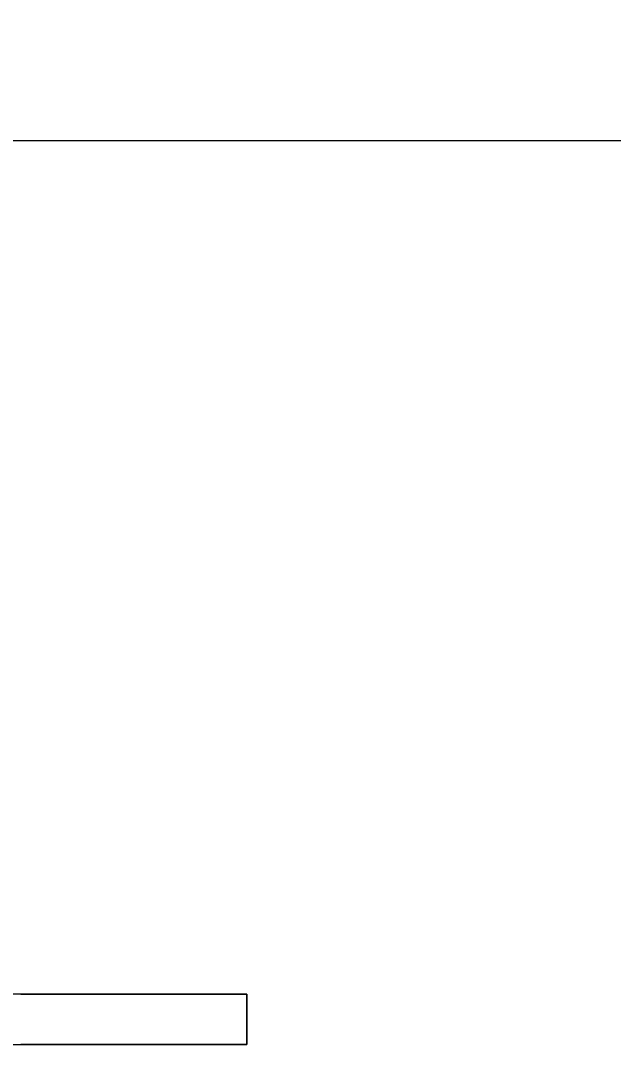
# Model space of a CAD drawing. Header units: millimetres. Extents: x -3724 to 231642, y -8553 to 29017.
# Drawn here: x 11652.5 to 11888.5, y 7928.5 to 8343.9 of the extents above; entities that cross this region are included whole.
import ezdxf

# ---------------------------------------------------------------- set-up
doc = ezdxf.new("R2010")
doc.units = ezdxf.units.MM
doc.layers.add('A-ANNO-DIMS', color=7, linetype='Continuous', lineweight=9)
doc.layers.add('A-ANNO-DIMS-100', color=7, linetype='Continuous', lineweight=9)
doc.layers.add('I-FURN-1', color=9, linetype='Continuous', lineweight=9, true_color=0x808080)
doc.styles.add('ISOCPEUR', font='isocpeur.ttf', dxfattribs={"width": 0.9, "height": 250})
doc.styles.add('ISOCPEUR_1', font='isocpeur.ttf', dxfattribs={"width": 0.9, "height": 200})
doc.dimstyles.new('ISO-2_0_0_9К_Средний_округл2', dxfattribs={"dimscale": 304.8, "dimtxt": 199.196235, "dimasz": 0.492126, "dimexe": 0.393701, "dimexo": 0, "dimgap": 0, "dimtad": 1, "dimdec": 0, "dimrnd": 10, "dimzin": 0, "dimdsep": 46, "dimtxsty": 'ISOCPEUR_1', "dimblk1": 'OBLIQUE', "dimblk2": 'OBLIQUE', "dimsah": 1, "dimcen": 0.09, "dimdle": 0.393701, "dimazin": 0, "dimtfac": 1, "dimtdec": 4, "dimtix": 1, "dimtmove": 0, "dimatfit": 3, "dimfxl": 1, "dimtvp": 1, "dimtolj": 1, "dimtzin": 0, "dimarcsym": 2})
doc.dimstyles.new('ISO-2_5_0_9К_БОЛЬШОЙ', dxfattribs={"dimscale": 304.8, "dimtxt": 248.995294, "dimasz": 0.492126, "dimexe": 0.393701, "dimexo": 0.984252, "dimgap": 0, "dimtad": 1, "dimdec": 0, "dimrnd": 10, "dimzin": 0, "dimdsep": 46, "dimtxsty": 'ISOCPEUR', "dimblk1": 'OBLIQUE', "dimblk2": 'OBLIQUE', "dimsah": 1, "dimcen": 0.09, "dimdle": 0.393701, "dimazin": 0, "dimtfac": 1, "dimtdec": 4, "dimtix": 1, "dimtmove": 0, "dimatfit": 3, "dimfxl": 1, "dimtvp": 1, "dimtolj": 1, "dimtzin": 0, "dimarcsym": 2})

# ---------------------------------------------------------------- blocks, each defined once
blk = doc.blocks.new('Бизиборд лего - бизиборд 1_21б-32328682-План расстановки мебели и оборудования 1 этажа в осях 1-12')
at = {"layer": 'I-FURN-1'}
for p, q in [((1500, 20), (1000, 20)), ((1410, 20), (1450, 20)), ((1450, 20), (1457.41, 20)), ((1457.41, 20), (1450, 20)), ((1450, 20), (1470, 20)), ((1469.66, 20), (1450, 20)), ((1450, 20), (1470, 20)), ((1470, 20), (1450, 20)), ((1450, 20), (1470, 20)), ((1455, 20), (1450, 20)), ((1450, 20), (1455, 20)), ((1468.66, 20), (1450, 20)), ((1450, 20), (1467.07, 20)), ((1467.07, 20), (1450, 20)), ((1450, 20), (1462.59, 20)), ((1470, 20), (1450, 20)), ((1450, 20), (1455, 20)), ((1450.34, 20), (1450, 20)), ((1450, 20), (1470, 20)), ((1470, 20), (1450, 20)), ((1450, 20), (1470, 20)), ((1470, 20), (1450, 20)), ((1450, 20), (1469.66, 20)), ((1470, 20), (1450, 20)), ((1450, 20), (1470, 20)), ((1470, 20), (1450, 20)), ((1450, 20), (1462.59, 20)), ((1470, 20), (1450, 20)), ((1450, 20), (1470, 20)), ((1470, 20), (1450, 20)), ((1450, 20), (1470, 20)), ((1470, 20), (1450, 20)), ((1450, 20), (1470, 20)), ((1451.34, 20), (1450, 20)), ((1450, 20), (1455, 20)), ((1470, 20), (1450, 20)), ((1450, 20), (1470, 20)), ((1470, 20), (1450, 20)), ((1450, 20), (1470, 20)), ((1457.41, 20), (1450, 20)), ((1450, 20), (1451.34, 20)), ((1452.93, 20), (1450, 20)), ((1450, 20), (1470, 20)), ((1470, 20), (1450, 20)), ((1450, 20), (1452.93, 20)), ((1451.34, 20), (1450, 20)), ((1450, 20), (1470, 20)), ((1470, 20), (1450, 20)), ((1450, 20), (1465, 20)), ((1470, 20), (1450, 20)), ((1450, 20), (1452.93, 20)), ((1450.34, 20), (1450, 20)), ((1450, 20), (1470, 20)), ((1470, 20), (1450, 20)), ((1450, 20), (1470, 20)), ((1462.59, 20), (1450, 20)), ((1470, 20), (1450.34, 20)), ((1451.34, 20), (1450.34, 20)), ((1451.34, 20), (1468.66, 20)), ((1470, 20), (1451.34, 20)), ((1451.34, 20), (1470, 20)), ((1470, 20), (1451.34, 20)), ((1460, 20), (1451.34, 20)), ((1465, 20), (1452.93, 20)), ((1452.93, 20), (1455, 20)), ((1452.93, 20), (1455, 20)), ((1457.41, 20), (1455, 20)), ((1455, 20), (1457.41, 20)), ((1455, 20), (1457.41, 20)), ((1455, 20), (1457.41, 20)), ((1455, 20), (1457.41, 20)), ((1455, 20), (1460, 20)), ((1457.41, 20), (1468.66, 20)), ((1460, 20), (1457.41, 20)), ((1470, 20), (1457.41, 20)), ((1457.41, 20), (1460, 20)), ((1457.41, 20), (1470, 20)), ((1457.41, 20), (1460, 20)), ((1470, 20), (1457.41, 20)), ((1457.41, 20), (1460, 20)), ((1469.66, 20), (1460, 20)), ((1460, 20), (1462.59, 20)), ((1460, 20), (1462.59, 20)), ((1460, 20), (1462.59, 20)), ((1460, 20), (1462.59, 20)), ((1467.07, 20), (1460, 20)), ((1462.59, 20), (1465, 20)), ((1462.59, 20), (1465, 20)), ((1462.59, 20), (1470, 20)), ((1462.59, 20), (1465, 20)), ((1462.59, 20), (1465, 20)), ((1462.59, 20), (1467.07, 20)), ((1470, 20), (1462.59, 20)), ((1465, 20), (1467.07, 20)), ((1465, 20), (1467.07, 20)), ((1465, 20), (1470, 20)), ((1470, 20), (1465, 20)), ((1465, 20), (1467.07, 20)), ((1465, 20), (1467.07, 20)), ((1467.07, 20), (1468.66, 20)), ((1467.07, 20), (1470, 20)), ((1470, 20), (1467.07, 20)), ((1467.07, 20), (1470, 20)), ((1467.07, 20), (1468.66, 20)), ((1467.07, 20), (1468.66, 20)), ((1467.07, 20), (1468.66, 20)), ((1470, 20), (1467.07, 20)), ((1468.66, 20), (1469.66, 20)), ((1468.66, 20), (1470, 20)), ((1470, 20), (1468.66, 20)), ((1468.66, 20), (1470, 20)), ((1468.66, 20), (1470, 20)), ((1468.66, 20), (1470, 20)), ((1469.66, 20), (1470, 20)), ((1470, 20), (1469.66, 20)), ((1470, 20), (1469.66, 20)), ((1469.66, 20), (1470, 20)), ((1470.03, 20), (1500, 20)), ((1500, 0), (1500, 20)), ((1500, 20), (1500, 0)), ((1000, 0), (1500, 0)), ((1450, 0), (1410, 0)), ((1410, 0), (1450, 0)), ((1450, 0), (1410, 0)), ((1451.34, 0), (1450, 0)), ((1450, 0), (1450.34, 0)), ((1460, 0), (1450, 0)), ((1450, 0), (1452.93, 0)), ((1452.93, 0), (1450, 0)), ((1450, 0), (1470, 0)), ((1460, 0), (1450, 0)), ((1450, 0), (1470, 0)), ((1462.59, 0), (1450, 0)), ((1450, 0), (1470, 0)), ((1470, 0), (1450, 0)), ((1450, 0), (1470, 0)), ((1469.66, 0), (1450, 0)), ((1450, 0), (1470, 0)), ((1451.34, 0), (1450, 0)), ((1450, 0), (1451.34, 0)), ((1451.34, 0), (1450, 0)), ((1450, 0), (1451.34, 0)), ((1470, 0), (1450, 0)), ((1450, 0), (1452.93, 0)), ((1470, 0), (1450, 0)), ((1450, 0), (1470, 0)), ((1469.66, 0), (1450, 0)), ((1450, 0), (1467.07, 0)), ((1470, 0), (1450, 0)), ((1450, 0), (1470, 0)), ((1470, 0), (1450, 0)), ((1450, 0), (1470, 0)), ((1470, 0), (1450, 0)), ((1450, 0), (1470, 0)), ((1470, 0), (1450, 0)), ((1450, 0), (1470, 0)), ((1470, 0), (1450, 0)), ((1450, 0), (1470, 0)), ((1470, 0), (1450, 0)), ((1450, 0), (1451.34, 0)), ((1470, 0), (1450, 0)), ((1450, 0), (1470, 0)), ((1470, 0), (1450, 0)), ((1450, 0), (1470, 0)), ((1470, 0), (1450, 0)), ((1450, 0), (1470, 0)), ((1470, 0), (1450, 0)), ((1450, 0), (1470, 0)), ((1452.93, 0), (1450, 0)), ((1450, 0), (1469.66, 0)), ((1467.07, 0), (1450, 0)), ((1450, 0), (1470, 0)), ((1460, 0), (1450, 0)), ((1450, 0), (1468.66, 0)), ((1470, 0), (1450, 0)), ((1450, 0), (1470, 0)), ((1450.34, 0), (1450, 0)), ((1450, 0), (1468.66, 0)), ((1450.34, 0), (1470, 0)), ((1451.34, 0), (1450.34, 0)), ((1468.66, 0), (1451.34, 0)), ((1451.34, 0), (1468.66, 0)), ((1468.66, 0), (1451.34, 0)), ((1470, 0), (1451.34, 0)), ((1465, 0), (1451.34, 0)), ((1451.34, 0), (1452.93, 0)), ((1470, 0), (1451.34, 0)), ((1451.34, 0), (1470, 0)), ((1451.34, 0), (1470, 0)), ((1465, 0), (1451.34, 0)), ((1452.93, 0), (1470, 0)), ((1460, 0), (1452.93, 0)), ((1452.93, 0), (1455, 0)), ((1452.93, 0), (1469.66, 0)), ((1470, 0), (1452.93, 0)), ((1455, 0), (1457.41, 0)), ((1457.41, 0), (1460, 0)), ((1470, 0), (1460, 0)), ((1462.59, 0), (1460, 0)), ((1462.59, 0), (1460, 0)), ((1460, 0), (1462.59, 0)), ((1470, 0), (1460, 0)), ((1467.07, 0), (1462.59, 0)), ((1465, 0), (1462.59, 0)), ((1465, 0), (1462.59, 0)), ((1462.59, 0), (1465, 0)), ((1467.07, 0), (1465, 0)), ((1467.07, 0), (1465, 0)), ((1467.07, 0), (1465, 0)), ((1465, 0), (1470, 0)), ((1470, 0), (1465, 0)), ((1470, 0), (1467.07, 0)), ((1468.66, 0), (1467.07, 0)), ((1468.66, 0), (1467.07, 0)), ((1470, 0), (1467.07, 0)), ((1467.07, 0), (1470, 0)), ((1470, 0), (1467.07, 0)), ((1469.66, 0), (1468.66, 0)), ((1469.66, 0), (1468.66, 0)), ((1468.66, 0), (1470, 0)), ((1468.66, 0), (1470, 0)), ((1470, 0), (1469.66, 0)), ((1470, 0), (1469.66, 0)), ((1470, 0), (1469.66, 0)), ((1469.66, 0), (1470, 0)), ((1470, 0), (1469.66, 0)), ((1469.66, 0), (1470, 0)), ((1500, 0), (1470.03, 0)), ((1470.03, 0), (1500, 0)), ((1500, 0), (1470.03, 0))]:
    blk.add_line(p, q, dxfattribs=at)
blk = doc.blocks.new('DIMBLOCK113-План расстановки мебели и оборудования 1 этажа в осях 1-12')
at = {"layer": 'A-ANNO-DIMS-100'}
for p, q in [((10242.5, 8036), (10242.5, 8416.23)), ((12825, 8402.3), (12825, 8176.23)), ((12825, 8296.23), (12825, 8402.3)), ((10242.5, 8296.23), (12945, 8296.23)), ((10242.5, 8296.23), (10242.5, 8036))]:
    blk.add_line(p, q, dxfattribs=at)
at = {"layer": 'A-ANNO-DIMS-100', "lineweight": 20}
for p, q in [((10242.5, 8296.23), (10317.5, 8371.23)), ((12825, 8296.23), (12900, 8371.23)), ((10242.5, 8296.23), (10167.5, 8221.23)), ((12825, 8296.23), (12750, 8221.23))]:
    blk.add_line(p, q, dxfattribs=at)
at = {"layer": 'A-ANNO-DIMS-100', "color": 0, "insert": (11361.37, 8557.52), "char_height": 200, "width": 413.7153, "attachment_point": 1, "line_spacing_factor": 1.149209, "style": 'ISOCPEUR_1'}
blk.add_mtext('1/2', dxfattribs=at)
blk = doc.blocks.new('_Oblique')
at = {"color": 0, "linetype": 'ByBlock', "lineweight": -2}
blk.add_line((-0.5, -0.5), (0.5, 0.5), dxfattribs=at)
blk = doc.blocks.new('DIMBLOCK114-План расстановки мебели и оборудования 1 этажа в осях 1-12')
at = {"layer": 'A-ANNO-DIMS-100'}
for p, q in [((7660, 8200), (7660, 9383.39)), ((12825, 8683), (12825, 9383.39)), ((7540, 9263.39), (12945, 9263.39)), ((7660, 9263.39), (7660, 8200)), ((12825, 9263.39), (12825, 8683))]:
    blk.add_line(p, q, dxfattribs=at)
at = {"layer": 'A-ANNO-DIMS-100', "lineweight": 20}
for p, q in [((7660, 9263.39), (7735, 9338.39)), ((12825, 9263.39), (12900, 9338.39)), ((7660, 9263.39), (7585, 9188.39)), ((12825, 9263.39), (12750, 9188.39))]:
    blk.add_line(p, q, dxfattribs=at)
at = {"layer": 'A-ANNO-DIMS-100', "color": 0, "insert": (9948.02, 9590), "char_height": 250, "width": 706.7636, "attachment_point": 1, "line_spacing_factor": 1.149209, "style": 'ISOCPEUR'}
blk.add_mtext('5170', dxfattribs=at)

msp = doc.modelspace()

# ---------------------------------------------------------------- block references
at = {"layer": 'I-FURN-1'}
msp.add_blockref('Бизиборд лего - бизиборд 1_21б-32328682-План расстановки мебели и оборудования 1 этажа в осях 1-12', (10242.5, 7936), dxfattribs=at)

# ---------------------------------------------------------------- dimensions: what is measured, and where the dimension line sits
at = {"layer": 'A-ANNO-DIMS'}
dim = msp.add_linear_dim(base=(12825, 9263.39), p1=(7660, 7900), p2=(12825, 8383), dimstyle='ISO-2_5_0_9К_БОЛЬШОЙ', override={"dimpost": '<>', "dimfxl": 5187.534482}, dxfattribs=at)
dim.commit()
dim.dimension.update_dxf_attribs({"geometry": 'DIMBLOCK114-План расстановки мебели и оборудования 1 этажа в осях 1-12', "text_midpoint": (10242.5, 9388.39)})
dim = msp.add_linear_dim(base=(12825, 8296.23), p1=(10242.5, 8036), p2=(12825, 8402.3), text='1/2', dimstyle='ISO-2_0_0_9К_Средний_округл2', override={"dimpost": '<>', "dimfxl": 2608.347815}, dxfattribs=at)
dim.commit()
dim.dimension.update_dxf_attribs({"geometry": 'DIMBLOCK113-План расстановки мебели и оборудования 1 этажа в осях 1-12', "text_midpoint": (11533.75, 8396.23)})

doc.saveas('drawing.dxf')
